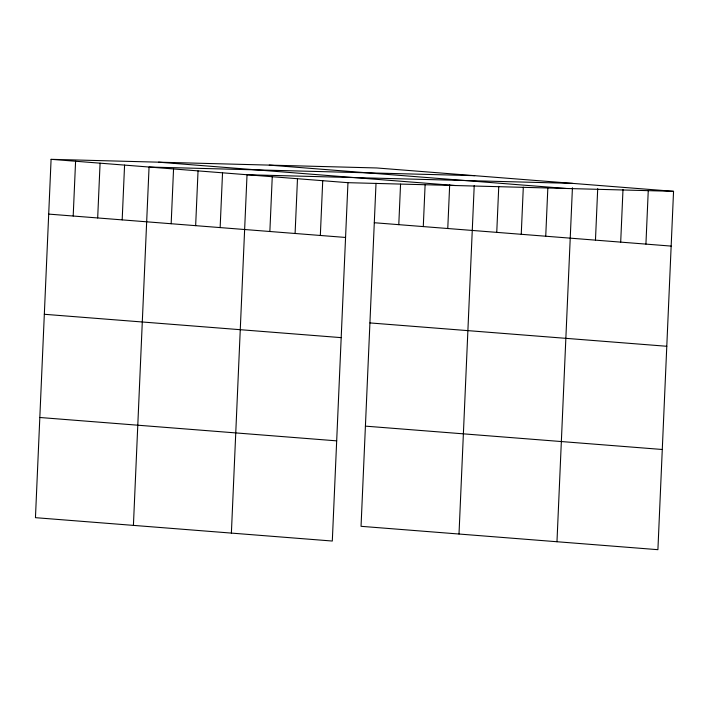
<?xml version="1.0" encoding="UTF-8"?>
<svg xmlns="http://www.w3.org/2000/svg" width="709" height="709" viewBox="0 0 709 709"><rect width="100%" height="100%" fill="white"/><g stroke="black" fill="none" stroke-linecap="round" stroke-linejoin="round"><path stroke-width="1.06" d="M51.092 159.321L35.45 517.676L332.308 541.038L347.959 182.683L51.092 159.321L376.692 167.962L673.55 191.324L657.908 549.679L361.041 526.317L376.018 183.303M73.195 216.023L75.588 161.253M97.682 217.947L100.075 163.176M122.178 219.879L124.571 165.108M133.416 525.387L149.058 167.032L474.658 175.672M171.161 223.734L173.554 168.964M195.649 225.657L198.041 170.887M220.144 227.589L222.537 172.81M231.382 533.097L247.024 174.742L572.615 183.383M269.863 231.497L272.256 176.727M295.095 233.483L297.488 178.712M320.335 235.468L322.728 180.698M398.786 224.664L400.558 184.136M423.282 226.588L425.099 184.96M447.769 228.52L449.683 184.703M459.007 534.028L474.224 185.528M496.752 232.375L498.764 186.361M521.248 234.298L523.304 187.194M545.735 236.221L547.835 188.027M556.973 541.738L572.429 187.761M595.463 240.138L597.705 188.647M620.694 242.123L622.989 189.542M645.926 244.109L648.265 190.429M347.959 182.683L673.55 191.324M269.243 165.117L566.101 188.47M158.541 162.175L455.4 185.528M374.299 222.732L671.157 246.094M48.708 214.1L345.567 237.453M369.921 322.923L666.788 346.276M44.33 314.282L341.189 337.635M365.419 426.136L662.277 449.488M39.828 417.495L336.686 440.856"/></g></svg>
